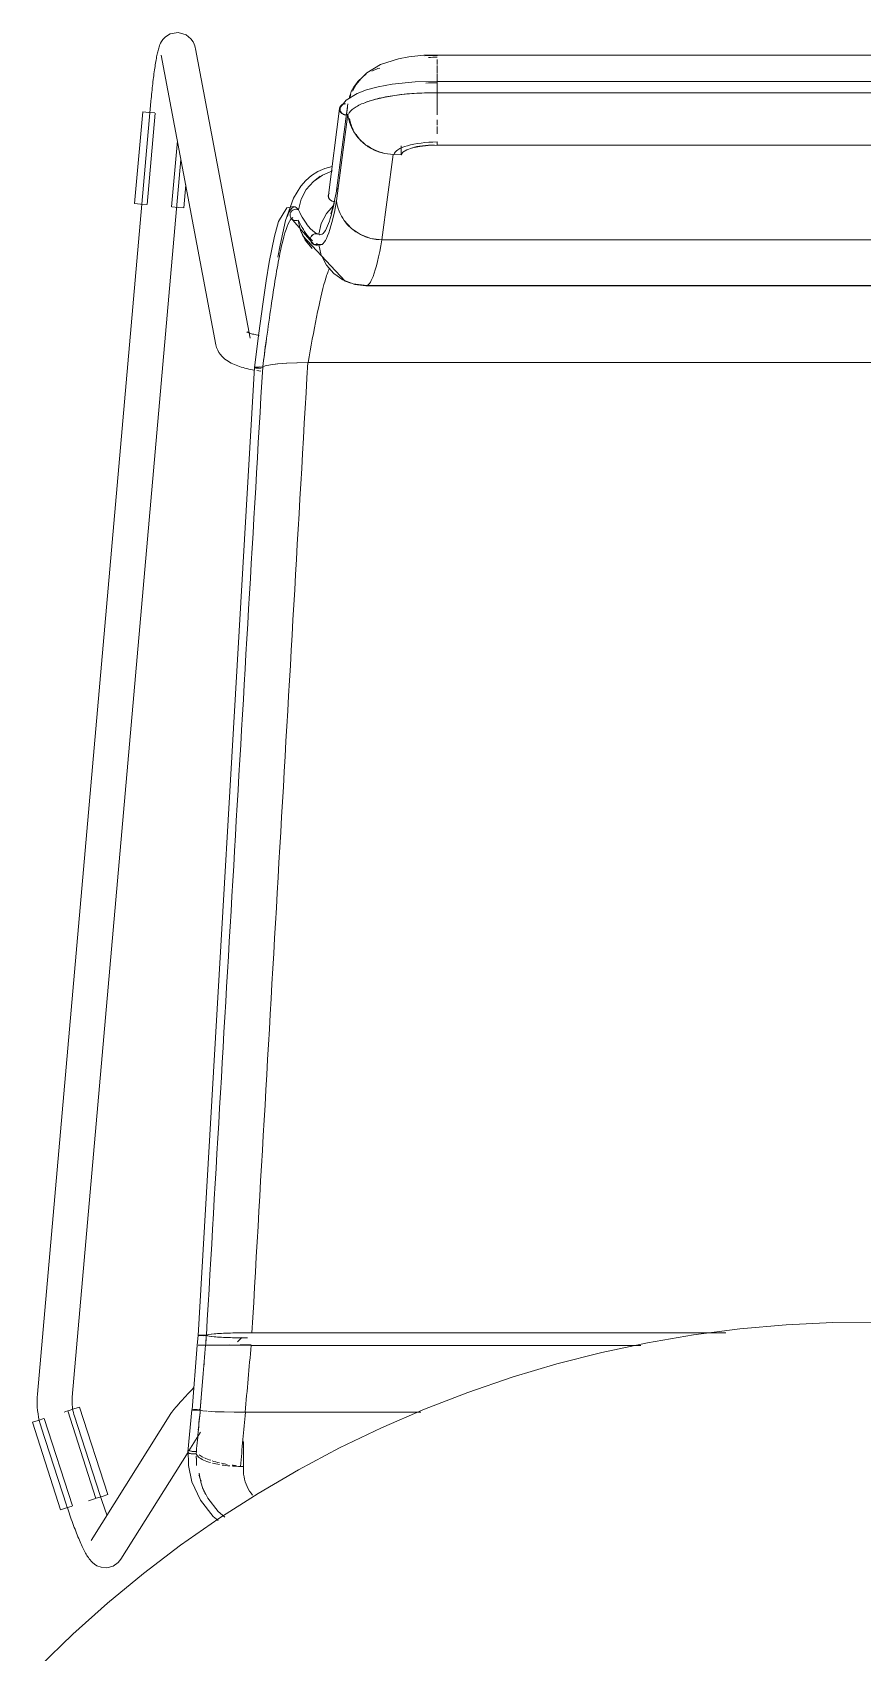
# Model space of a CAD drawing. Header units: millimetres. Extents: x 155927 to 317870, y -36033 to 97293.
# Drawn here: x 174909 to 175194, y 12593 to 13148 of the extents above; entities that cross this region are included whole.
import ezdxf

# ---------------------------------------------------------------- set-up
doc = ezdxf.new("R2010")
doc.units = ezdxf.units.MM
doc.header["$MEASUREMENT"] = 0
doc.layers.add('I-FURN', color=8, linetype='CONTINUOUS', lineweight=9)

msp = doc.modelspace()

# ---------------------------------------------------------------- linework, layer by layer
at = {"layer": 'I-FURN'}
for p, q in [((174956.38, 13147.8), (174954.73, 13146.75)), ((174959.14, 13148.28), (174956.38, 13147.8)), ((174961.89, 13147.45), (174959.14, 13148.28)), ((174961.89, 13147.45), (174963.47, 13146.12)), ((174952.21, 13142.08), (174952.11, 13141.67)), ((174952.32, 13142.48), (174952.21, 13142.08)), ((174952.44, 13142.88), (174952.32, 13142.48)), ((174952.56, 13143.28), (174952.44, 13142.88)), ((174952.7, 13143.68), (174952.56, 13143.28)), ((174952.87, 13144.11), (174952.7, 13143.68)), ((174953.09, 13144.58), (174952.87, 13144.11)), ((174953.39, 13145.14), (174953.09, 13144.58)), ((174953.87, 13145.85), (174953.39, 13145.14)), ((174954.73, 13146.75), (174953.87, 13145.85)), ((174963.47, 13146.12), (174964.21, 13145.04)), ((174964.21, 13145.04), (174964.59, 13144.24)), ((174964.59, 13144.24), (174964.8, 13143.62)), ((174964.8, 13143.62), (174964.94, 13143.1)), ((174964.94, 13143.1), (174965.03, 13142.69)), ((174983.84, 13043.4), (174965.03, 13142.69)), ((174951.16, 13136.61), (174951.07, 13136.01)), ((174951.25, 13137.2), (174951.16, 13136.61)), ((174951.34, 13137.77), (174951.25, 13137.2)), ((174951.44, 13138.32), (174951.34, 13137.77)), ((174951.53, 13138.85), (174951.44, 13138.32)), ((174951.62, 13139.37), (174951.53, 13138.85)), ((174951.72, 13139.86), (174951.62, 13139.37)), ((174951.81, 13140.34), (174951.72, 13139.86)), ((174951.91, 13140.8), (174951.81, 13140.34)), ((174952.01, 13141.24), (174951.91, 13140.8)), ((174952.11, 13141.67), (174952.01, 13141.24)), ((174953.24, 13140.45), (174972.05, 13041.16)), ((175023.84, 13134.36), (175028.56, 13137.23)), ((175028.56, 13137.23), (175034.71, 13139.25)), ((175034.71, 13139.25), (175038.21, 13139.9)), ((175038.21, 13139.9), (175043.42, 13140.42)), ((175043.42, 13140.42), (175047.93, 13140.5)), ((175047.93, 13140.5), (175047.93, 13140.33)), ((175342.79, 13140.5), (175047.93, 13140.5)), ((175047.93, 13140.2), (175047.93, 13140.48)), ((175047.93, 13137.26), (175047.93, 13139.01)), ((175047.93, 13134.4), (175047.93, 13136.98)), ((174950.45, 13131.38), (174950.37, 13130.67)), ((174950.54, 13132.08), (174950.45, 13131.38)), ((174950.62, 13132.77), (174950.54, 13132.08)), ((174950.71, 13133.44), (174950.62, 13132.77)), ((174950.8, 13134.11), (174950.71, 13133.44)), ((174950.89, 13134.76), (174950.8, 13134.11)), ((174950.98, 13135.39), (174950.89, 13134.76)), ((174951.07, 13136.01), (174950.98, 13135.39)), ((175020.2, 13130.45), (175021.87, 13132.52)), ((175021.87, 13132.52), (175023.84, 13134.36)), ((175032.49, 13130.52), (175040.37, 13131.32)), ((175040.37, 13131.32), (175047.93, 13131.46)), ((175047.93, 13134.24), (175047.93, 13131.22)), ((175047.93, 13131.22), (175047.93, 13134.23)), ((175342.79, 13131.46), (175047.93, 13131.46)), ((175047.93, 13127.51), (175047.93, 13131.46)), ((175047.93, 13131.46), (175047.93, 13131.39)), ((175047.93, 13131.39), (175047.93, 13131.2)), ((175047.93, 13131.2), (175047.93, 13130.89)), ((175047.93, 13130.89), (175047.93, 13130.5)), ((174949.84, 13125.51), (174949.77, 13124.76)), ((174949.91, 13126.26), (174949.84, 13125.51)), ((174949.98, 13127.01), (174949.91, 13126.26)), ((174950.06, 13127.76), (174949.98, 13127.01)), ((174950.13, 13128.49), (174950.06, 13127.76)), ((174950.21, 13129.23), (174950.13, 13128.49)), ((174950.29, 13129.95), (174950.21, 13129.23)), ((174950.37, 13130.67), (174950.29, 13129.95)), ((175016.73, 13125.08), (175020.56, 13127.38)), ((175018.86, 13128.18), (175020.2, 13130.45)), ((175020.56, 13127.38), (175023.73, 13128.57)), ((175023.73, 13128.57), (175027.77, 13129.65)), ((175026.6, 13125.3), (175023.78, 13124.43)), ((175030.1, 13126.11), (175026.6, 13125.3)), ((175027.77, 13129.65), (175032.49, 13130.52)), ((175035.54, 13126.94), (175030.1, 13126.11)), ((175041.52, 13127.41), (175035.54, 13126.94)), ((175047.93, 13127.5), (175041.52, 13127.41)), ((175047.93, 13130.5), (175047.93, 13130.05)), ((175047.93, 13130.05), (175047.93, 13129.56)), ((175047.93, 13129.56), (175047.93, 13129.06)), ((175047.93, 13129.06), (175047.93, 13128.58)), ((175047.93, 13128.58), (175047.93, 13128.17)), ((175047.93, 13128.17), (175047.93, 13127.84)), ((175047.93, 13127.84), (175047.93, 13127.61)), ((175047.93, 13127.61), (175047.93, 13127.51)), ((175047.93, 13127.53), (175047.93, 13123.72)), ((175047.93, 13123.72), (175047.93, 13127.53)), ((175047.93, 13127.5), (175342.79, 13127.5)), ((174949.76, 13124.6), (174910.81, 12681.28)), ((174944.18, 13089.59), (174946.94, 13121)), ((174946.94, 13121), (174948.99, 13120.82)), ((174948.42, 13089.21), (174951.18, 13120.62)), ((174948.99, 13120.82), (174951.05, 13120.64)), ((174949.77, 13124.76), (174949.76, 13124.6)), ((175010.63, 13092.42), (175014.48, 13122.19)), ((175013.46, 13090.51), (175017.3, 13120.21)), ((175013.48, 13094.06), (175017.32, 13123.75)), ((175014.84, 13122.69), (175016.73, 13125.08)), ((175016.55, 13117.78), (175017.17, 13122.56)), ((175023.78, 13124.43), (175023.26, 13124.24)), ((175047.93, 13119.97), (175047.93, 13123.52)), ((175047.93, 13116.5), (175047.93, 13118.34)), ((175047.93, 13113.51), (175047.93, 13115.98)), ((174958.85, 13111.08), (174956.86, 13088.47)), ((175035.58, 13109.35), (175035.58, 13106.34)), ((175037.57, 13107.99), (175039.55, 13108.66)), ((175039.55, 13108.66), (175042.05, 13109.17)), ((175042.05, 13109.17), (175044.9, 13109.49)), ((175044.9, 13109.49), (175047.93, 13109.6)), ((175342.79, 13109.66), (175047.93, 13109.66)), ((175047.93, 13109.6), (175342.79, 13109.6)), ((174922.76, 12680.23), (174960.06, 13104.73)), ((175029, 13077.13), (175032.86, 13106.41)), ((175032.86, 13106.41), (175035.58, 13106.34)), ((175035.58, 13106.34), (175036.22, 13107.2)), ((175036.22, 13107.2), (175037.57, 13107.99)), ((175002.89, 13097.52), (175001.15, 13095.56)), ((175004.87, 13099.2), (175002.89, 13097.52)), ((175007.07, 13100.58), (175004.87, 13099.2)), ((175008.57, 13099.35), (175005.48, 13097.18)), ((175005.48, 13097.18), (175007.85, 13098.93)), ((175009.43, 13101.61), (175007.07, 13100.58)), ((175012.08, 13100.75), (175008.57, 13099.35)), ((175011.94, 13102.27), (175009.43, 13101.61)), ((174961.09, 13088.1), (174961.79, 13095.99)), ((175001.15, 13095.56), (174998.65, 13091.44)), ((175003, 13094.35), (175001.26, 13091.03)), ((175005.48, 13097.18), (175003, 13094.35)), ((175010.68, 13092.65), (175010.61, 13092.18)), ((175010.61, 13092.18), (175010.68, 13091.71)), ((175010.87, 13093.09), (175010.68, 13092.65)), ((175012.23, 13088.55), (175013.6, 13094.84)), ((174946.23, 13089.41), (174944.18, 13089.59)), ((174948.29, 13089.22), (174946.23, 13089.41)), ((174959.05, 13088.28), (174956.99, 13088.46)), ((174961.09, 13088.1), (174959.05, 13088.28)), ((174993.58, 13083.45), (174996.35, 13088.09)), ((174998.65, 13091.44), (174995.98, 13083.82)), ((174996.35, 13088.09), (174998.54, 13088.62)), ((174997.75, 13086.64), (174997.55, 13086.18)), ((174997.56, 13086.18), (174997.75, 13086.64)), ((174997.75, 13086.64), (174998.05, 13087.03)), ((174998.05, 13087.03), (174997.75, 13086.64)), ((174998.05, 13087.03), (174998.44, 13087.34)), ((174998.44, 13087.34), (174998.05, 13087.03)), ((174998.44, 13087.34), (174998.9, 13087.53)), ((174998.89, 13087.53), (174998.44, 13087.34)), ((174998.54, 13088.62), (174999.45, 13088.32)), ((174999.39, 13087.61), (174998.89, 13087.53)), ((174998.9, 13087.53), (174999.39, 13087.61)), ((174999.39, 13087.61), (174999.89, 13087.56)), ((174999.89, 13087.57), (174999.39, 13087.61)), ((175000.36, 13087.4), (174999.89, 13087.57)), ((174999.89, 13087.56), (175000.36, 13087.4)), ((175001.26, 13091.03), (175000.36, 13087.4)), ((175012.47, 13089.02), (175009.96, 13086.14)), ((175010.68, 13091.71), (175010.87, 13091.27)), ((175010.87, 13091.27), (175011.16, 13090.89)), ((175011.16, 13090.89), (175011.55, 13090.59)), ((175011.47, 13086.11), (175012.23, 13088.55)), ((175011.55, 13090.59), (175012, 13090.4)), ((175012, 13090.4), (175012.49, 13090.32)), ((175012.49, 13090.32), (175012.99, 13090.35)), ((174992.17, 13078.45), (174993.58, 13083.45)), ((174995.98, 13083.82), (174994.09, 13075.3)), ((174997.48, 13085.7), (174997.56, 13086.18)), ((174997.55, 13086.18), (174997.48, 13085.7)), ((174997.54, 13085.21), (174997.48, 13085.7)), ((174997.48, 13085.7), (174997.54, 13085.21)), ((174997.73, 13084.75), (174997.54, 13085.21)), ((174997.54, 13085.21), (174997.72, 13084.75)), ((174997.68, 13084.84), (175005.8, 13075.42)), ((174997.83, 13084.57), (174997.71, 13084.79)), ((174997.72, 13084.75), (174998.01, 13084.35)), ((174998.01, 13084.35), (174997.73, 13084.75)), ((174998.39, 13084.03), (174998.01, 13084.35)), ((174998.01, 13084.35), (174998.39, 13084.03)), ((174998.84, 13083.83), (174998.39, 13084.03)), ((174998.39, 13084.03), (174998.84, 13083.82)), ((174999.33, 13083.74), (174998.84, 13083.83)), ((174998.84, 13083.82), (174999.33, 13083.73)), ((174999.83, 13083.77), (174999.33, 13083.74)), ((174999.33, 13083.73), (174999.83, 13083.76)), ((175000.31, 13083.92), (174999.83, 13083.77)), ((174999.83, 13083.76), (175000.31, 13083.91)), ((175001.1, 13080.3), (175000.31, 13083.92)), ((175000.31, 13083.91), (175001.09, 13080.3)), ((175008.21, 13082.75), (175007.32, 13079.03)), ((175009.96, 13086.14), (175008.21, 13082.75)), ((175016.09, 13083.75), (175018.57, 13081)), ((175018.57, 13081), (175021.69, 13078.93)), ((174990.37, 13069.44), (174992.17, 13078.45)), ((174994.09, 13075.3), (174993.35, 13071.23)), ((175001.09, 13080.3), (175002.73, 13076.98)), ((175002.74, 13076.98), (175001.1, 13080.3)), ((175001.79, 13078.65), (175016.39, 13062.95)), ((175002.73, 13076.98), (175005.13, 13074.14)), ((175005.13, 13074.14), (175002.74, 13076.98)), ((175004.54, 13077.77), (175004.47, 13077.28)), ((175004.47, 13077.28), (175004.54, 13076.79)), ((175004.48, 13077.28), (175004.54, 13077.77)), ((175004.54, 13076.79), (175004.48, 13077.28)), ((175004.54, 13077.77), (175004.73, 13078.23)), ((175004.73, 13078.23), (175004.54, 13077.77)), ((175004.73, 13076.33), (175004.54, 13076.79)), ((175004.54, 13076.79), (175004.73, 13076.33)), ((175004.73, 13078.23), (175005.03, 13078.63)), ((175005.02, 13078.63), (175004.73, 13078.23)), ((175005.03, 13075.93), (175004.73, 13076.33)), ((175004.73, 13076.33), (175005.02, 13075.92)), ((175005.41, 13078.95), (175005.02, 13078.63)), ((175005.02, 13075.92), (175005.41, 13075.61)), ((175005.03, 13078.63), (175005.41, 13078.95)), ((175005.41, 13075.61), (175005.03, 13075.93)), ((175005.41, 13078.95), (175005.86, 13079.15)), ((175005.86, 13079.15), (175005.41, 13078.95)), ((175005.86, 13075.41), (175005.41, 13075.61)), ((175005.41, 13075.61), (175005.86, 13075.41)), ((175005.5, 13075.56), (175008.38, 13075.51)), ((175005.86, 13079.15), (175006.35, 13079.23)), ((175006.35, 13079.23), (175005.86, 13079.15)), ((175006.35, 13075.33), (175005.86, 13075.41)), ((175005.86, 13075.41), (175006.35, 13075.32)), ((175006.35, 13079.23), (175006.85, 13079.19)), ((175006.85, 13079.19), (175006.35, 13079.23)), ((175006.85, 13075.37), (175006.35, 13075.33)), ((175006.35, 13075.32), (175006.85, 13075.36)), ((175006.64, 13079.32), (175007.07, 13079.13)), ((175006.85, 13079.19), (175007.32, 13079.03)), ((175007.32, 13079.03), (175006.85, 13079.19)), ((175007.32, 13075.53), (175006.85, 13075.37)), ((175006.85, 13075.36), (175007.32, 13075.52)), ((175007.32, 13075.52), (175008.21, 13071.81)), ((175021.69, 13078.93), (175025.23, 13077.61)), ((175025.23, 13077.61), (175029, 13077.13)), ((175361.72, 13077.13), (175029, 13077.13)), ((175029, 13077.13), (175361.72, 13077.13)), ((175008.23, 13071.75), (175009.96, 13068.42)), ((175009.97, 13068.42), (175008.24, 13071.75)), ((174989.34, 13063.12), (174990.37, 13069.44)), ((175009.96, 13068.42), (175012.47, 13065.54)), ((175012.47, 13065.55), (175009.97, 13068.42)), ((175015.61, 13063.38), (175012.47, 13065.55)), ((175012.47, 13065.54), (175015.61, 13063.37)), ((174988.15, 13055.1), (174989.34, 13063.12)), ((175015.29, 13063.55), (175019.76, 13061.82)), ((175019.18, 13062.01), (175015.61, 13063.38)), ((175015.61, 13063.37), (175019.18, 13062.01)), ((175016.39, 13062.95), (175018.32, 13062.25)), ((175022.97, 13061.54), (175019.18, 13062.01)), ((175019.18, 13062.01), (175022.97, 13061.53)), ((175019.76, 13061.82), (175023.51, 13061.38)), ((175367.75, 13061.53), (175022.97, 13061.53)), ((175022.97, 13061.53), (175367.75, 13061.53)), ((175023.5, 13061.38), (175328.3, 13061.38)), ((174986.8, 13045.17), (174988.15, 13055.1)), ((174982.62, 13045.63), (174982.65, 13045.61)), ((174982.65, 13045.61), (174982.72, 13045.57)), ((174982.72, 13045.57), (174982.81, 13045.52)), ((174982.81, 13045.52), (174982.96, 13045.45)), ((174982.96, 13045.45), (174983.15, 13045.36)), ((174983.15, 13045.36), (174983.39, 13045.26)), ((174983.39, 13045.26), (174983.65, 13045.16)), ((174983.65, 13045.16), (174983.96, 13045.06)), ((174983.96, 13045.06), (174984.29, 13044.95)), ((174984.29, 13044.95), (174984.66, 13044.84)), ((174984.66, 13044.84), (174985.05, 13044.73)), ((174985.05, 13044.73), (174985.47, 13044.63)), ((174985.25, 13033.32), (174986.8, 13045.17)), ((174985.47, 13044.63), (174985.92, 13044.52)), ((174985.92, 13044.52), (174986.39, 13044.42)), ((174986.39, 13044.42), (174986.88, 13044.32)), ((174972.05, 13041.16), (174972.31, 13040.17)), ((174972.31, 13040.17), (174972.67, 13039.28)), ((174972.67, 13039.28), (174973.11, 13038.49)), ((174973.11, 13038.49), (174973.59, 13037.8)), ((174973.59, 13037.8), (174974.1, 13037.2)), ((174974.1, 13037.2), (174974.63, 13036.69)), ((174974.63, 13036.69), (174975.16, 13036.23)), ((174985.24, 13033.31), (174965.96, 12701.41)), ((174975.16, 13036.23), (174975.69, 13035.83)), ((174975.69, 13035.83), (174976.22, 13035.47)), ((174976.22, 13035.47), (174976.76, 13035.15)), ((174976.76, 13035.15), (174977.3, 13034.86)), ((174977.3, 13034.86), (174977.85, 13034.59)), ((174977.85, 13034.59), (174978.41, 13034.33)), ((174978.41, 13034.33), (174978.98, 13034.1)), ((174978.98, 13034.1), (174979.56, 13033.88)), ((174979.56, 13033.88), (174980.16, 13033.67)), ((174980.16, 13033.67), (174980.76, 13033.48)), ((174980.76, 13033.48), (174981.38, 13033.3)), ((174981.38, 13033.3), (174982.01, 13033.12)), ((174982.01, 13033.12), (174982.65, 13032.96)), ((174982.65, 13032.96), (174983.31, 13032.81)), ((174983.31, 13032.81), (174983.97, 13032.67)), ((174983.97, 13032.67), (174984.65, 13032.53)), ((174984.65, 13032.53), (174985.35, 13032.41)), ((174985.24, 13033.32), (174985.31, 13033.37)), ((174985.3, 13033.26), (174985.24, 13033.31)), ((174985.32, 13033.37), (174985.25, 13033.32)), ((174985.25, 13033.32), (174985.31, 13033.26)), ((174985.49, 13033.21), (174985.3, 13033.26)), ((174985.31, 13033.37), (174985.51, 13033.42)), ((174985.31, 13033.26), (174985.49, 13033.21)), ((174985.51, 13033.42), (174985.32, 13033.37)), ((174985.49, 13033.21), (174985.78, 13033.17)), ((174985.78, 13033.17), (174985.49, 13033.21)), ((174985.81, 13033.46), (174985.51, 13033.42)), ((174985.51, 13033.42), (174985.81, 13033.46)), ((174985.78, 13033.17), (174986.16, 13033.13)), ((174986.16, 13033.13), (174985.78, 13033.17)), ((174986.19, 13033.5), (174985.81, 13033.46)), ((174985.81, 13033.46), (174986.19, 13033.5)), ((174986.05, 13032.29), (174986.77, 13032.18)), ((174986.16, 13033.13), (174986.61, 13033.11)), ((174986.61, 13033.11), (174986.16, 13033.13)), ((174986.65, 13033.52), (174986.19, 13033.5)), ((174986.19, 13033.5), (174986.65, 13033.52)), ((174986.61, 13033.11), (174987.1, 13033.1)), ((174987.1, 13033.1), (174986.61, 13033.11)), ((174987.14, 13033.53), (174986.65, 13033.52)), ((174986.65, 13033.52), (174987.14, 13033.53)), ((174986.77, 13032.18), (174987.49, 13032.08)), ((174987.1, 13033.1), (174987.6, 13033.1)), ((174987.6, 13033.1), (174987.1, 13033.1)), ((174987.64, 13033.52), (174987.14, 13033.53)), ((174987.14, 13033.53), (174987.64, 13033.52)), ((174988.11, 13033.5), (174987.64, 13033.52)), ((174987.64, 13033.52), (174988.11, 13033.5)), ((174988.11, 13033.5), (174989.01, 13033.9)), ((174989.01, 13033.9), (174988.11, 13033.5)), ((174989.01, 13033.9), (174990.75, 13034.27)), ((174990.76, 13034.27), (174989.01, 13033.9)), ((174990.76, 13034.27), (174993.22, 13034.58)), ((174993.25, 13034.58), (174990.76, 13034.27)), ((174993.25, 13034.58), (174996.31, 13034.82)), ((174996.36, 13034.82), (174993.25, 13034.58)), ((174996.35, 13034.82), (174999.83, 13034.97)), ((174999.89, 13034.97), (174996.36, 13034.82)), ((174999.89, 13034.97), (175003.58, 13035.03)), ((175003.66, 13035.03), (174999.89, 13034.97)), ((175387.06, 13035.03), (175003.66, 13035.03)), ((175003.66, 13035.03), (175387.06, 13035.03)), ((175151.77, 12703.61), (175135.9, 12701.55)), ((175167.7, 12705.04), (175151.77, 12703.61)), ((175183.68, 12705.83), (175167.7, 12705.04)), ((175199.68, 12705.97), (175183.68, 12705.83)), ((174965.68, 12698.05), (174963.86, 12675.85)), ((174965.68, 12698.05), (174965.95, 12701.41)), ((174965.75, 12698.05), (174965.68, 12698.05)), ((174965.68, 12698.05), (174965.75, 12698.05)), ((174965.75, 12698.05), (174965.68, 12698.05)), ((174965.68, 12698.05), (174965.74, 12698.05)), ((174965.93, 12698.04), (174966.23, 12698.04)), ((174966.23, 12698.04), (174965.94, 12698.04)), ((174966.02, 12701.43), (174965.96, 12701.41)), ((174965.96, 12701.41), (174966.02, 12701.38)), ((174966.21, 12701.46), (174966.02, 12701.43)), ((174966.02, 12701.38), (174966.21, 12701.35)), ((174966.5, 12701.48), (174966.21, 12701.46)), ((174966.21, 12701.35), (174966.51, 12701.33)), ((174966.23, 12698.05), (174966.62, 12698.05)), ((174966.61, 12698.05), (174966.23, 12698.05)), ((174966.61, 12698.04), (174966.23, 12698.04)), ((174966.23, 12698.04), (174966.61, 12698.04)), ((174966.88, 12701.5), (174966.5, 12701.48)), ((174966.51, 12701.33), (174966.89, 12701.31)), ((174967.07, 12698.05), (174966.61, 12698.05)), ((174967.06, 12698.04), (174966.61, 12698.04)), ((174966.61, 12698.04), (174967.06, 12698.04)), ((174966.62, 12698.05), (174967.07, 12698.05)), ((174967.33, 12701.51), (174966.88, 12701.5)), ((174966.89, 12701.31), (174967.34, 12701.3)), ((174967.55, 12698.04), (174967.06, 12698.04)), ((174967.06, 12698.04), (174967.55, 12698.04)), ((174967.07, 12698.05), (174967.56, 12698.05)), ((174967.56, 12698.05), (174967.07, 12698.05)), ((174967.82, 12701.52), (174967.33, 12701.51)), ((174967.34, 12701.3), (174967.83, 12701.3)), ((174968.05, 12698.04), (174967.55, 12698.04)), ((174967.55, 12698.04), (174968.05, 12698.04)), ((174967.56, 12698.05), (174968.06, 12698.05)), ((174968.05, 12698.05), (174967.56, 12698.05)), ((174968.32, 12701.51), (174967.82, 12701.52)), ((174967.83, 12701.3), (174968.33, 12701.3)), ((174968.52, 12698.05), (174968.05, 12698.05)), ((174968.52, 12698.04), (174968.05, 12698.04)), ((174968.05, 12698.04), (174968.52, 12698.04)), ((174968.06, 12698.05), (174968.53, 12698.05)), ((174968.79, 12701.51), (174968.32, 12701.51)), ((174968.33, 12701.3), (174968.8, 12701.31)), ((174969.41, 12698.02), (174968.52, 12698.04)), ((174968.52, 12698.04), (174969.4, 12698.02)), ((174969.68, 12701.72), (174968.79, 12701.51)), ((174968.8, 12701.31), (174969.7, 12701.1)), ((174969.4, 12698.02), (174971.15, 12698.01)), ((174971.15, 12698.01), (174969.41, 12698.02)), ((174969.42, 12698.07), (174971.18, 12698.08)), ((174971.17, 12698.08), (174969.42, 12698.07)), ((174971.43, 12701.91), (174969.68, 12701.72)), ((174969.7, 12701.1), (174971.45, 12700.9)), ((174971.15, 12698.01), (174973.65, 12698)), ((174973.65, 12698), (174971.16, 12698.01)), ((174973.67, 12698.09), (174971.17, 12698.08)), ((174971.18, 12698.08), (174973.67, 12698.09)), ((174973.93, 12702.07), (174971.43, 12701.91)), ((174971.45, 12700.9), (174973.95, 12700.74)), ((174973.65, 12698), (174976.79, 12697.99)), ((174976.79, 12697.99), (174973.66, 12698)), ((174973.67, 12698.09), (174976.8, 12698.1)), ((174976.79, 12698.1), (174973.67, 12698.09)), ((174977.06, 12702.2), (174973.93, 12702.07)), ((174973.95, 12700.74), (174977.07, 12700.62)), ((174980.36, 12697.99), (174976.79, 12697.99)), ((174976.79, 12697.99), (174980.36, 12697.99)), ((174980.62, 12702.27), (174977.06, 12702.2)), ((174977.07, 12700.62), (174980.62, 12700.54)), ((174980.92, 12700.66), (174979.45, 12699.13)), ((174980.35, 12698.11), (174984.13, 12698.11)), ((174984.13, 12698.11), (174980.35, 12698.11)), ((174984.14, 12697.98), (174980.36, 12697.99)), ((174980.36, 12697.99), (174984.14, 12697.98)), ((174984.41, 12702.3), (174980.62, 12702.27)), ((174980.62, 12700.54), (174982.87, 12700.52)), ((175117.78, 12697.98), (174984.14, 12697.98)), ((174984.14, 12697.98), (175117.78, 12697.98)), ((175147, 12702.3), (174984.41, 12702.3)), ((174984.41, 12702.3), (175147, 12702.3)), ((175120.13, 12698.86), (175104.48, 12695.53)), ((175135.9, 12701.55), (175120.13, 12698.86)), ((175104.48, 12695.53), (175088.97, 12691.59)), ((175073.64, 12687.03), (175058.5, 12681.85)), ((175088.97, 12691.59), (175073.64, 12687.03)), ((174910.81, 12681.28), (174910.73, 12680.14)), ((174961.44, 12680.25), (174961.82, 12680.67)), ((174961.82, 12680.67), (174962.21, 12681.09)), ((174962.21, 12681.09), (174962.61, 12681.53)), ((174962.61, 12681.53), (174963.03, 12681.97)), ((174963.03, 12681.97), (174963.45, 12682.42)), ((174963.45, 12682.42), (174963.88, 12682.89)), ((174963.88, 12682.89), (174964.32, 12683.36)), ((175058.5, 12681.85), (175043.58, 12676.08)), ((174910.73, 12680.14), (174910.7, 12679)), ((174910.7, 12679), (174910.71, 12677.86)), ((174910.71, 12677.86), (174910.77, 12676.72)), ((174910.77, 12676.72), (174910.88, 12675.58)), ((174910.88, 12675.58), (174911.03, 12674.45)), ((174919.95, 12675.1), (174921.11, 12675.48)), ((174921.21, 12675.51), (174930.9, 12645.5)), ((174921.33, 12675.55), (174923.3, 12676.18)), ((174922.7, 12678.88), (174922.72, 12679.54)), ((174922.71, 12678.22), (174922.7, 12678.88)), ((174922.74, 12677.56), (174922.71, 12678.22)), ((174922.72, 12679.54), (174922.76, 12680.2)), ((174922.81, 12676.9), (174922.74, 12677.56)), ((174922.76, 12680.2), (174922.76, 12680.23)), ((174922.89, 12676.24), (174922.81, 12676.9)), ((174923.01, 12675.59), (174922.89, 12676.24)), ((174923.15, 12674.94), (174923.01, 12675.59)), ((174923.3, 12676.18), (174925.25, 12676.81)), ((174934.94, 12646.81), (174925.25, 12676.81)), ((174956.82, 12674.9), (174957, 12675.16)), ((174957, 12675.16), (174957.17, 12675.39)), ((174957.17, 12675.39), (174957.35, 12675.61)), ((174957.35, 12675.61), (174957.53, 12675.83)), ((174957.53, 12675.83), (174957.72, 12676.06)), ((174957.72, 12676.06), (174957.92, 12676.31)), ((174957.92, 12676.31), (174958.13, 12676.56)), ((174958.13, 12676.56), (174958.36, 12676.82)), ((174958.36, 12676.82), (174958.61, 12677.1)), ((174958.61, 12677.1), (174958.86, 12677.4)), ((174958.86, 12677.4), (174959.14, 12677.71)), ((174959.14, 12677.71), (174959.42, 12678.03)), ((174959.42, 12678.03), (174959.73, 12678.37)), ((174959.73, 12678.37), (174960.04, 12678.72)), ((174960.04, 12678.72), (174960.37, 12679.08)), ((174960.37, 12679.08), (174960.71, 12679.46)), ((174960.71, 12679.46), (174961.07, 12679.85)), ((174961.07, 12679.85), (174961.44, 12680.25)), ((174963.85, 12675.85), (174962.43, 12661.35)), ((174963.92, 12675.87), (174963.85, 12675.85)), ((174963.85, 12675.85), (174963.92, 12675.82)), ((174963.86, 12675.85), (174963.92, 12675.87)), ((174963.92, 12675.82), (174963.86, 12675.85)), ((174964.1, 12675.9), (174963.92, 12675.87)), ((174963.92, 12675.87), (174964.11, 12675.9)), ((174963.92, 12675.82), (174964.11, 12675.8)), ((174964.4, 12675.92), (174964.1, 12675.9)), ((174964.11, 12675.9), (174964.4, 12675.92)), ((174964.11, 12675.8), (174964.41, 12675.77)), ((174964.41, 12675.77), (174964.11, 12675.8)), ((174964.78, 12675.93), (174964.4, 12675.92)), ((174964.4, 12675.92), (174964.78, 12675.93)), ((174964.41, 12675.77), (174964.79, 12675.76)), ((174964.79, 12675.76), (174964.41, 12675.77)), ((174965.23, 12675.94), (174964.78, 12675.93)), ((174964.78, 12675.93), (174965.23, 12675.94)), ((174964.79, 12675.76), (174965.24, 12675.75)), ((174965.25, 12675.75), (174964.79, 12675.76)), ((174965.72, 12675.95), (174965.23, 12675.94)), ((174965.23, 12675.94), (174965.72, 12675.95)), ((174965.24, 12675.75), (174965.73, 12675.74)), ((174965.74, 12675.74), (174965.25, 12675.75)), ((174965.73, 12675.74), (174966.23, 12675.75)), ((174966.24, 12675.75), (174965.74, 12675.74)), ((174966.69, 12675.94), (174966.22, 12675.95)), ((174966.22, 12675.95), (174966.69, 12675.94)), ((174966.23, 12675.75), (174966.7, 12675.75)), ((174966.71, 12675.75), (174966.24, 12675.75)), ((174966.7, 12675.75), (174967.59, 12675.56)), ((174967.59, 12675.56), (174966.71, 12675.75)), ((174968.89, 12675.42), (174967.59, 12675.56)), ((174967.59, 12675.56), (174968.89, 12675.42)), ((174971.77, 12675.23), (174969.33, 12675.38)), ((174969.33, 12675.38), (174971.81, 12675.23)), ((174974.84, 12675.12), (174971.8, 12675.23)), ((174971.81, 12675.23), (174974.91, 12675.12)), ((174978.35, 12675.04), (174974.9, 12675.12)), ((174974.91, 12675.12), (174978.34, 12675.04)), ((175043.58, 12676.08), (175028.9, 12669.71)), ((174909.1, 12671.6), (174911.05, 12672.23)), ((174918.78, 12641.59), (174909.1, 12671.6)), ((174911.03, 12674.45), (174911.23, 12673.32)), ((174911.05, 12672.23), (174913.02, 12672.87)), ((174911.23, 12673.32), (174911.47, 12672.21)), ((174911.47, 12672.21), (174911.75, 12671.1)), ((174911.75, 12671.1), (174912.08, 12670.01)), ((174912.08, 12670.01), (174912.1, 12669.96)), ((174912.1, 12669.96), (174920.81, 12643.15)), ((174922.83, 12642.9), (174913.14, 12672.9)), ((174923.32, 12674.3), (174923.15, 12674.94)), ((174923.51, 12673.67), (174923.32, 12674.3)), ((174932.22, 12646.86), (174923.51, 12673.67)), ((174956.6, 12674.58), (174929.3, 12630.99)), ((174956.6, 12674.58), (174956.82, 12674.9)), ((174978.44, 12675.04), (174982.2, 12675.02)), ((174982.08, 12675.02), (174978.44, 12675.04)), ((174982.2, 12675.02), (175042.32, 12675.02)), ((175042.32, 12675.02), (174982.2, 12675.02)), ((175028.9, 12669.71), (175014.49, 12662.77)), ((174962.73, 12661.76), (174966.77, 12668.21)), ((174981.49, 12664.97), (174981.49, 12655.22)), ((174939.47, 12624.62), (174962.5, 12661.39)), ((174962.64, 12656.79), (174962.55, 12662.25)), ((175014.49, 12662.77), (175000.37, 12655.25)), ((174963.85, 12651.14), (174962.64, 12656.79)), ((174981.55, 12656.46), (174980.5, 12656.46)), ((175000.37, 12655.25), (174986.56, 12647.17)), ((174966.76, 12644.83), (174963.85, 12651.14)), ((174969.33, 12645.53), (174967.42, 12649.22)), ((174920.74, 12642.22), (174918.78, 12641.59)), ((174922.71, 12642.86), (174920.74, 12642.22)), ((174920.96, 12642.69), (174920.81, 12643.15)), ((174921.2, 12641.95), (174920.96, 12642.69)), ((174921.45, 12641.22), (174921.2, 12641.95)), ((174928.32, 12644.67), (174930.8, 12645.47)), ((174932.99, 12646.18), (174931.02, 12645.54)), ((174932.33, 12646.53), (174932.22, 12646.86)), ((174932.56, 12645.84), (174932.33, 12646.53)), ((174932.79, 12645.15), (174932.56, 12645.84)), ((174933.02, 12644.46), (174932.79, 12645.15)), ((174934.94, 12646.81), (174932.99, 12646.18)), ((174933.25, 12643.78), (174933.02, 12644.46)), ((174933.49, 12643.11), (174933.25, 12643.78)), ((174933.72, 12642.44), (174933.49, 12643.11)), ((174933.96, 12641.79), (174933.72, 12642.44)), ((174934.19, 12641.14), (174933.96, 12641.79)), ((174971.09, 12639.3), (174966.76, 12644.83)), ((174972.83, 12640.96), (174969.33, 12645.53)), ((174986.56, 12647.17), (174973.08, 12638.55)), ((174921.7, 12640.48), (174921.45, 12641.22)), ((174921.95, 12639.75), (174921.7, 12640.48)), ((174922.2, 12639.03), (174921.95, 12639.75)), ((174922.45, 12638.32), (174922.2, 12639.03)), ((174922.71, 12637.61), (174922.45, 12638.32)), ((174922.96, 12636.91), (174922.71, 12637.61)), ((174923.22, 12636.22), (174922.96, 12636.91)), ((174923.47, 12635.54), (174923.22, 12636.22)), ((174934.43, 12640.5), (174934.19, 12641.14)), ((174934.66, 12639.88), (174934.43, 12640.5)), ((174973.08, 12638.55), (174959.96, 12629.39)), ((174972.8, 12637.93), (174971.09, 12639.3)), ((174975.17, 12639), (174972.83, 12640.96)), ((174923.73, 12634.88), (174923.47, 12635.54)), ((174923.98, 12634.23), (174923.73, 12634.88)), ((174924.23, 12633.59), (174923.98, 12634.23)), ((174924.48, 12632.96), (174924.23, 12633.59)), ((174924.73, 12632.35), (174924.48, 12632.96)), ((174924.98, 12631.75), (174924.73, 12632.35)), ((174925.22, 12631.18), (174924.98, 12631.75)), ((174925.47, 12630.61), (174925.22, 12631.18)), ((174925.71, 12630.07), (174925.47, 12630.61)), ((174925.94, 12629.54), (174925.71, 12630.07)), ((174926.18, 12629.03), (174925.94, 12629.54)), ((174926.41, 12628.54), (174926.18, 12629.03)), ((174926.64, 12628.07), (174926.41, 12628.54)), ((174926.87, 12627.61), (174926.64, 12628.07)), ((174927.1, 12627.17), (174926.87, 12627.61)), ((174927.33, 12626.74), (174927.1, 12627.17)), ((174927.56, 12626.33), (174927.33, 12626.74)), ((174927.8, 12625.93), (174927.56, 12626.33)), ((174928.04, 12625.54), (174927.8, 12625.93)), ((174928.29, 12625.16), (174928.04, 12625.54)), ((174928.57, 12624.76), (174928.29, 12625.16)), ((174959.96, 12629.39), (174947.22, 12619.72)), ((174928.88, 12624.36), (174928.57, 12624.76)), ((174929.25, 12623.94), (174928.88, 12624.36)), ((174929.72, 12623.47), (174929.25, 12623.94)), ((174930.35, 12622.95), (174929.72, 12623.47)), ((174931.26, 12622.39), (174930.35, 12622.95)), ((174932.64, 12621.86), (174931.26, 12622.39)), ((174934.61, 12621.69), (174932.64, 12621.86)), ((174936.84, 12622.28), (174934.61, 12621.69)), ((174947.22, 12619.72), (174934.87, 12609.55)), ((174938.57, 12623.5), (174936.84, 12622.28)), ((174938.57, 12623.5), (174939.47, 12624.62)), ((174934.87, 12609.55), (174922.94, 12598.89)), ((174922.94, 12598.89), (174911.44, 12587.76))]:
    msp.add_line(p, q, dxfattribs=at)
for centre, major_axis, ratio, start_param, end_param in [((175047.93, 13136.22), (-12.4, 0), 0.287441, 4.712389, 4.950404), ((175047.93, 13124.75), (0, -15.75), 0.000004, 5.8107, 5.99294), ((175012.58, 13092.19), (-1.96, 0), 0.955139, 5.775592, 8.064923), ((175029.13, 13092.2), (-15.78, 0), 0.955139, 0.112537, 0.354036), ((175029.13, 13092.2), (-15.78, 0), 0.955139, 0.354206, 0.595753), ((175029.13, 13092.2), (-15.78, 0), 0.955139, 0.595876, 1.562553)]:
    msp.add_ellipse(centre, major_axis=major_axis, ratio=ratio, start_param=start_param, end_param=end_param, dxfattribs=at)
for points in [[(175043.77, 13140.26), (175045.11, 13140.36), (175046.51, 13140.42), (175047.93, 13140.41)], [(175028.33, 13136.05), (175027.37, 13135.8), (175026.44, 13135.45), (175025.55, 13135.02)], [(175044.06, 13130.92), (175045.34, 13130.95), (175046.64, 13130.95), (175047.93, 13130.93)], [(175017.5, 13120.2), (175017.86, 13120.93), (175019.17, 13122.33), (175022.87, 13124.23), (175027.94, 13125.76), (175034.08, 13126.87), (175040.94, 13127.5), (175045.59, 13127.57), (175047.93, 13127.53)], [(175018.01, 13126.01), (175018.12, 13126.37), (175018.25, 13126.74), (175018.38, 13127.09)], [(175017.03, 13120.06), (175016.95, 13120.04), (175016.79, 13120.02), (175016.62, 13120.02), (175016.54, 13120.03)], [(175017.3, 13120.21), (175017.45, 13118.97), (175018.03, 13116.59), (175019.79, 13113.25), (175022.32, 13110.41), (175025.47, 13108.22), (175029.07, 13106.81), (175031.57, 13106.45), (175032.86, 13106.41)], [(175019.28, 13114.7), (175018.59, 13115.96), (175018.18, 13117.32), (175017.85, 13118.7)], [(175033.11, 13106.42), (175033.37, 13107.54), (175036.75, 13109.7), (175044.15, 13110.67), (175047.93, 13110.73)], [(175047.09, 13109.65), (175044.32, 13109.59), (175041.17, 13109.32), (175039.56, 13108.71)], [(175013.46, 13090.51), (175012.43, 13085.01), (175010.39, 13076.95), (175008.34, 13074.98), (175007.32, 13075.53)], [(175007.32, 13075.52), (175007.06, 13075.61), (175006.8, 13075.72), (175006.54, 13075.85)], [(175022.97, 13061.54), (175023.15, 13061.44), (175023.33, 13061.38), (175023.5, 13061.38)], [(174989.29, 13042.67), (174988.9, 13039.64), (174988.51, 13036.58), (174988.13, 13033.51)], [(174968.79, 12701.51), (174972.01, 12756.91), (174978.45, 12867.67), (174984.89, 12978.27), (174988.11, 13033.5)], [(174993.99, 12868.79), (174997.19, 12924.25), (175000.39, 12979.67), (175003.58, 13035.03)], [(174984.41, 12702.3), (174987.6, 12757.83), (174990.8, 12813.35), (174993.99, 12868.79)], [(174968.8, 12701.31), (174968.2, 12701.29), (174966.69, 12701.29), (174965.95, 12701.37), (174965.95, 12701.41)], [(174966.71, 12675.75), (174967.01, 12679.46), (174967.61, 12686.89), (174968.22, 12694.32), (174968.52, 12698.04)], [(174968.79, 12701.51), (174968.74, 12700.93), (174968.65, 12699.77), (174968.56, 12698.62), (174968.52, 12698.04)], [(174968.8, 12701.31), (174968.75, 12700.76), (174968.66, 12699.68), (174968.57, 12698.6), (174968.53, 12698.05)], [(174983.11, 12686.49), (174983.46, 12690.32), (174983.8, 12694.15), (174984.14, 12697.98)], [(174966.69, 12675.94), (174966.99, 12679.59), (174967.3, 12683.24), (174967.6, 12686.89)], [(174967.9, 12690.5), (174967.93, 12690.91), (174967.97, 12691.32), (174968, 12691.73)], [(174982.08, 12675.02), (174982.42, 12678.84), (174982.77, 12682.66), (174983.11, 12686.49)], [(174966.7, 12675.75), (174966.46, 12673.23), (174965.98, 12668.19), (174965.51, 12663.24), (174965.27, 12660.8)], [(174966.69, 12675.94), (174966.45, 12673.57), (174966.22, 12671.2), (174965.98, 12668.86)], [(174982.2, 12675.02), (174981.89, 12671.88), (174981.3, 12665.63), (174980.76, 12659.49), (174980.5, 12656.46)], [(174962.61, 12662.1), (174962.65, 12662.06), (174962.78, 12661.96), (174963.07, 12661.83), (174963.46, 12661.71), (174963.92, 12661.62), (174964.41, 12661.55), (174964.91, 12661.52), (174965.22, 12661.52), (174965.37, 12661.53)], [(174970.25, 12657.75), (174969.32, 12658.01), (174967.69, 12658.6), (174965.98, 12659.66), (174965.41, 12660.41), (174965.27, 12660.8)], [(174965.31, 12659.97), (174965.32, 12659.32), (174965.35, 12658.67), (174965.42, 12658.02)], [(174965.44, 12656.8), (174965.36, 12657.62), (174965.35, 12658.44), (174965.35, 12659.27)], [(174966.28, 12660.44), (174966.68, 12660.12), (174967.21, 12659.8), (174967.85, 12659.49)], [(174968.1, 12659.37), (174968.73, 12659.08), (174969.47, 12658.8), (174970.29, 12658.54)], [(174966.24, 12653.55), (174966.44, 12652.83), (174966.67, 12652.11), (174966.94, 12651.4)], [(174970.72, 12658.38), (174971.52, 12658.13), (174972.4, 12657.9), (174973.32, 12657.68)], [(174973.3, 12657.07), (174972.45, 12657.21), (174971.65, 12657.37), (174970.91, 12657.56)], [(174973.98, 12657.53), (174974.62, 12657.39), (174975.28, 12657.25), (174975.96, 12657.13)], [(174976.78, 12656.63), (174975.88, 12656.71), (174975, 12656.81), (174974.15, 12656.93)], [(174977.66, 12656.88), (174978.14, 12656.81), (174978.61, 12656.76), (174979.09, 12656.71)], [(174980.5, 12656.46), (174979.55, 12656.47), (174978.62, 12656.51), (174977.71, 12656.56)], [(174981.5, 12654.95), (174981.49, 12655.45), (174981.5, 12655.96), (174981.55, 12656.46)]]:
    msp.add_open_spline(points, degree=3, dxfattribs=at)
for points, knots in [([(175023.58, 13133.88), (175023.18, 13133.61), (175021.81, 13132.57), (175019.82, 13130.4), (175018.36, 13127.92), (175017.96, 13126.37), (175017.87, 13125.99)], [0.434972, 0.434972, 0.434972, 0.434972, 0.5, 0.6666667, 0.8333333, 0.8864037, 0.8864037, 0.8864037, 0.8864037]), ([(175016.45, 13123.79), (175016.3, 13123.8), (175016.08, 13123.78), (175015.79, 13123.71), (175015.52, 13123.62), (175015.21, 13123.43), (175014.89, 13123.14), (175014.65, 13122.79), (175014.52, 13122.43), (175014.47, 13122.13), (175014.47, 13121.85), (175014.5, 13121.59), (175014.57, 13121.34), (175014.69, 13121.08), (175014.88, 13120.77), (175015.2, 13120.45), (175015.6, 13120.21), (175015.95, 13120.1), (175016.32, 13120.02), (175016.77, 13120.03), (175017.12, 13120.13), (175017.3, 13120.21)], [0.1111111, 0.1111111, 0.1111111, 0.1111111, 0.1666667, 0.1944444, 0.2222222, 0.2777778, 0.3333333, 0.3888889, 0.4444444, 0.4791667, 0.5138889, 0.5486111, 0.5833333, 0.6180556, 0.6527778, 0.7222222, 0.7916667, 0.8263889, 0.8611111, 0.9305556, 1, 1, 1, 1]), ([(175016.05, 13120.12), (175015.93, 13120.16), (175015.7, 13120.26), (175015.29, 13120.54), (175014.83, 13121.08), (175014.58, 13121.95), (175014.81, 13122.73), (175015.2, 13123.25), (175015.59, 13123.54), (175016.04, 13123.73), (175016.37, 13123.77), (175016.54, 13123.78)], [-0.8125, -0.8125, -0.8125, -0.8125, -0.765625, -0.71875, -0.625, -0.5, -0.375, -0.3125, -0.25, -0.1875, -0.125, -0.125, -0.125, -0.125]), ([(175029.33, 13106.96), (175028.1, 13107.29), (175024.58, 13108.71), (175021.27, 13111.18), (175020.13, 13113.33)], [-0.8333333, -0.8333333, -0.8333333, -0.8333333, -0.6666667, -0.3333333, -0.3333333, -0.3333333, -0.3333333]), ([(175000.36, 13087.4), (174999.33, 13088.96), (174998.05, 13088.73), (174996.77, 13085.7), (174996.51, 13084.98)], [0, 0, 0, 0, 0.25, 0.3133981, 0.3133981, 0.3133981, 0.3133981]), ([(175006.54, 13079.36), (175005.64, 13079.84), (175003.58, 13081.62), (175001.52, 13085), (175000.36, 13087.4)], [0.11097, 0.11097, 0.11097, 0.11097, 0.5, 1, 1, 1, 1]), ([(175012.76, 13090.42), (175011.97, 13086.7), (175010.16, 13080.22), (175008.34, 13078.49), (175007.32, 13079.03)], [0.1122148, 0.1122148, 0.1122148, 0.1122148, 0.5, 1, 1, 1, 1]), ([(174998.48, 13084.8), (174998.07, 13084.6), (174996.65, 13083), (174994.21, 13074.7), (174991.16, 13056.27), (174989.13, 13041.05), (174988.11, 13033.5)], [0.1500588, 0.1500588, 0.1500588, 0.1500588, 0.25, 0.5, 0.75, 1, 1, 1, 1]), ([(175005.19, 13076.79), (175004.73, 13077.18), (175003.1, 13078.85), (175001.48, 13081.51), (175000.31, 13083.92)], [0.303693, 0.303693, 0.303693, 0.303693, 0.5, 1, 1, 1, 1]), ([(175023.51, 13061.38), (175024.33, 13061.38), (175026.17, 13063.76), (175028, 13071.41), (175029, 13077.13)], [0.0892846, 0.0892846, 0.0892846, 0.0892846, 0.5, 1, 1, 1, 1]), ([(175003.66, 13035.03), (175004.63, 13040.42), (175006.58, 13051.2), (175009.01, 13061.91), (175010.47, 13066.16), (175010.96, 13067.31)], [0, 0, 0, 0, 0.25, 0.5, 0.625, 0.625, 0.625, 0.625]), ([(174965.95, 12701.41), (174965.95, 12701.42), (174966.09, 12701.45), (174966.48, 12701.48), (174966.87, 12701.5), (174967.32, 12701.51), (174967.82, 12701.52), (174968.32, 12701.52), (174968.64, 12701.51), (174968.79, 12701.51)], [-0.498493, -0.498493, -0.498493, -0.498493, -0.375, -0.3125, -0.25, -0.1875, -0.125, -0.0625, 0, 0, 0, 0]), ([(174968.79, 12701.51), (174969.07, 12701.65), (174970.45, 12701.86), (174973.81, 12702.08), (174976.98, 12702.2), (174980.58, 12702.28), (174983.13, 12702.3), (174984.41, 12702.3)], [-1, -1, -1, -1, -0.666667, -0.5, -0.333333, -0.166667, 0, 0, 0, 0]), ([(174982.87, 12700.52), (174980.84, 12700.53), (174977.62, 12700.59), (174973.83, 12700.73), (174970.48, 12700.95), (174969.09, 12701.16), (174968.8, 12701.31)], [-0.9335619, -0.9335619, -0.9335619, -0.9335619, -0.6666667, -0.5, -0.3333333, 0, 0, 0, 0]), ([(174965.27, 12660.8), (174965.12, 12660.78), (174964.84, 12660.75), (174964.41, 12660.73), (174964.04, 12660.74), (174963.75, 12660.77), (174963.48, 12660.8), (174963.23, 12660.85), (174963, 12660.91), (174962.81, 12660.98), (174962.61, 12661.07), (174962.51, 12661.16), (174962.48, 12661.21)], [0, 0, 0, 0, 0.0555556, 0.1111111, 0.1666667, 0.1944444, 0.2222222, 0.2777778, 0.3055556, 0.3333333, 0.3888889, 0.4444444, 0.4444444, 0.4444444, 0.4444444]), ([(174968.64, 12646.73), (174968.39, 12647.18), (174967.13, 12649.53), (174966.62, 12652.08), (174966.34, 12654.19)], [-0.3699657, -0.3699657, -0.3699657, -0.3699657, -0.3333333, -0.1789981, -0.1789981, -0.1789981, -0.1789981]), ([(174984.66, 12646.57), (174983.89, 12647.48), (174981.96, 12650.48), (174981.33, 12654.08), (174981.55, 12656.46)], [0.5, 0.5, 0.5, 0.5, 0.6666667, 1, 1, 1, 1])]:
    msp.add_open_spline(points, degree=3, knots=knots, dxfattribs=at)

doc.saveas('drawing.dxf')
